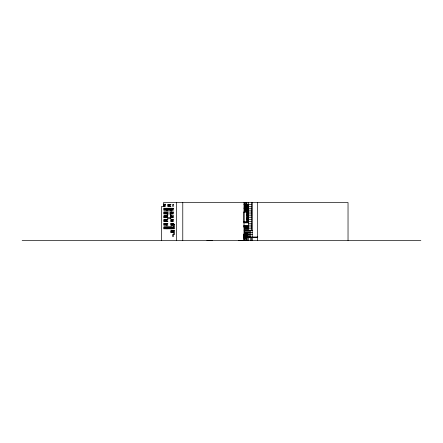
<?xml version="1.0" encoding="UTF-8"?>
<svg xmlns="http://www.w3.org/2000/svg" width="443" height="443" viewBox="0 0 443 443"><rect width="100%" height="100%" fill="white"/><g stroke="black" fill="none" stroke-linecap="round" stroke-linejoin="round"><path stroke-width="0.66" d="M245.433 234.84L245.538 235.333M245.92 235.023L245.92 232.553M246.17 232.553L246.17 235.726L244.043 235.704M244.514 238.976L244.204 240.46L244.204 239.718M244.004 204.212L245.433 204.212L245.433 206.355M246.923 204.212L245.56 204.212L245.56 206.355M171.015 204.45L169.63 204.45L169.63 206.355L171.015 206.355M244.038 204.45L245.045 204.45M245.56 204.45L246.037 204.45M246.502 204.45L251.74 204.45M247.122 221.5L247.122 206.355A11.839 0.858 90 0 1 247.532 204.926L247.775 204.926M248.506 204.926L248.744 204.926A10.211 0.742 90 0 0 248.368 206.355M247.847 204.965A11.839 0.858 -90 0 0 247.366 206.355L244.403 206.355L244.403 204.212M248.124 221.5L248.124 206.355L251.74 206.355M244.004 208.022L245.433 208.022L245.433 210.17M244.038 208.26L245.045 208.26M245.56 208.26L246.07 208.26M246.502 208.26L246.906 208.26M248.445 208.26L251.74 208.26M171.973 210.17L169.63 210.17L169.63 208.26L172.366 208.26L172.366 210.176L171.64 210.17M246.906 210.17L244.403 210.17L244.403 208.022M247.122 210.17L247.687 210.17M248.124 210.17L251.74 210.17M171.973 212.036L165.627 212.036L165.627 213.908L171.973 213.908M243.86 212.036L247.294 212.036L247.283 210.17M248.124 212.036L248.285 210.17M248.445 212.036L251.74 212.036M247.122 213.908L247.122 215.807M248.124 213.908L248.124 215.807M248.445 213.908L251.74 213.908M167.975 215.807L165.627 215.807L165.627 217.701L171.973 217.701M248.445 215.807L251.74 215.807M247.122 217.701L247.122 219.601M248.124 217.701L248.124 219.601M248.445 217.701L251.74 217.701M170.987 218.654L167.537 218.654L167.537 212.036M167.975 219.601L165.627 219.601L165.627 221.5L167.975 221.5M248.445 219.601L251.74 219.601M243.534 221.5L251.74 221.5M243.722 222.408L248.534 222.408M243.722 222.862L248.534 222.862M167.975 223.316L165.627 223.316L165.627 225.127L167.975 225.127M248.445 223.316L251.74 223.316M248.445 225.127L251.74 225.127M243.722 225.587L248.534 225.587M243.722 226.046L248.534 226.046M244.038 226.733L244.852 226.733M243.534 226.96L251.74 226.96M171.973 228.793L169.63 228.793L169.63 226.96L172.366 226.96L172.366 228.798L171.607 228.793L171.607 226.96M251.74 228.793L244.403 228.793L244.403 226.5M244.115 230.676L252.377 230.676M244.425 232.553L252.377 232.553M245.272 234.281L245.45 233.943L245.826 235.394L245.793 232.553M243.982 234.037L245.477 234.065M243.982 234.098L245.256 234.159M244.015 234.22L245.272 234.22M244.032 234.281L245.544 234.303L245.544 232.553M244.06 234.408L245.322 234.408M243.899 234.53L252.377 234.53M244.11 234.591L245.367 234.591M244.126 234.652L245.4 234.712M244.154 234.779L245.666 234.79L245.666 232.553M243.595 235.023L245.494 235.083M243.628 235.144L245.511 235.144M243.644 235.211L245.793 235.272M243.672 235.333L245.605 235.515L245.228 234.037M243.689 235.394L246.109 235.394L246.391 236.878L243.644 236.878M243.722 235.515L245.887 235.515M244.021 235.582L245.909 235.643M244.054 235.765L245.943 235.826M244.076 235.886L245.954 235.886M244.087 235.947L245.981 236.014M245.992 236.075L244.115 236.075L246.015 236.197M244.148 236.257L246.026 236.257L246.098 236.689L243.6 236.628L246.12 236.75M243.561 236.385L246.048 236.385M243.561 236.446L246.064 236.446M243.572 236.507L246.33 236.545L246.33 232.553M246.424 236.507L247.449 236.507M243.633 236.817L246.131 236.817M243.567 236.999L257.826 236.999M243.55 237.492L257.394 237.492M243.567 238.234L244.901 238.234M243.567 238.976L244.901 238.976L244.901 236.999M212.269 240.366L206.898 240.46M238.567 240.366L243.938 240.366M22.15 240.46L420.85 240.46M171.64 212.042L172.366 212.042L172.366 213.908L171.64 213.908M171.64 217.701L172.366 217.707L172.366 215.807L170.61 215.807L170.61 217.701M245.228 233.943L245.605 235.394M245.887 235.394L246.17 236.999L246.109 236.689M348.032 240.46L348.032 202.54L163.556 202.54L163.556 206.355M257.616 202.54L257.616 240.46M252.205 202.54L252.205 240.46M251.74 202.54L251.74 230.676M251.74 237.492L251.74 240.46M250.4 230.676L250.4 236.999M250.251 237.492L250.251 240.46M249.431 230.676L249.431 236.999M248.445 202.54L248.457 236.999M248.445 237.492L248.445 240.46M248.124 226.96L248.124 228.793M247.936 204.45L247.936 222.032M247.936 226.766L247.936 228.793M247.814 204.45L247.814 222.032M247.814 226.766L247.814 228.793M247.476 228.793L247.449 236.999M247.476 237.492L247.476 240.46M247.366 204.301L247.366 206.355M247.321 232.553L247.388 236.507M247.122 226.96L247.122 228.793L247.094 226.755M247.194 232.553L247.194 236.507M247.094 204.45L247.094 221.993M246.906 202.54L246.934 221.993M246.906 226.351L246.934 228.793M246.934 232.553L246.934 236.507M246.679 232.553L246.679 236.507M246.502 202.54L246.502 212.036M246.502 226.351L246.502 230.676M246.518 232.553L246.518 236.507M246.502 236.999L246.502 240.46M246.441 204.212L246.441 206.355M246.441 210.17L246.441 208.022L245.56 208.022L245.56 210.17M246.441 226.5L246.441 228.793M246.424 230.676L246.424 236.999M246.219 237.166L246.219 240.46M246.037 204.212L246.037 206.355M246.037 208.022L246.07 210.17M246.037 226.5L246.07 228.793M246.048 232.553L246.109 235.394M246.015 236.257L245.854 232.553M245.56 226.5L245.56 228.793M245.494 202.54L245.494 212.036M245.494 226.351L245.494 230.676M245.433 226.5L245.433 228.793M245.416 230.676L245.416 234.037M245.416 234.84L245.289 234.281M245.239 237.166L245.239 240.46M245.012 204.212L245.045 206.355M245.012 208.022L245.012 210.17M245.012 226.5L245.045 228.793M244.47 202.54L244.47 212.036M244.47 226.351L244.47 230.676M244.425 230.676L244.425 234.037M243.993 202.54L243.993 240.46M243.894 212.036L243.894 221.5M243.982 239.718L243.916 240.46M182.776 202.54L182.776 240.46M176.552 202.54L176.552 240.46M172.632 223.316L172.632 225.127M172.366 223.316L172.366 225.127M171.607 208.26L171.607 210.17M171.607 212.042L171.607 213.908M171.607 215.807L171.607 217.701M171.607 219.601L171.607 221.5M171.607 223.316L171.607 225.127M171.43 208.26L171.43 210.17M171.43 213.908L171.43 212.042L170.61 212.036L170.61 213.908M171.43 215.807L171.43 217.701M171.43 219.601L171.43 221.5M171.43 223.316L171.43 225.127M171.43 226.96L171.43 228.793M170.61 208.26L170.61 210.17M170.61 226.96L170.61 228.793M170.455 204.45L170.455 206.355M170.455 208.26L170.455 210.17M170.516 212.036L170.516 218.654M170.455 226.96L170.455 228.793M167.598 208.26L167.598 210.17M167.598 226.96L167.598 228.793M167.454 208.26L167.454 210.17M167.454 212.036L167.454 213.908M167.454 215.807L167.454 217.701M167.454 219.601L167.454 221.5M167.454 223.316L167.454 225.127M167.454 226.96L167.454 228.793M166.607 208.26L166.607 210.17M166.607 212.036L166.607 213.908M166.607 215.807L166.607 217.701M166.607 219.601L166.607 221.5M166.607 223.316L166.607 225.127M166.607 226.96L166.607 228.793M166.424 208.26L166.424 210.17M166.424 212.036L166.424 213.908M166.424 215.807L166.424 217.701M166.424 219.601L166.424 221.5M166.424 223.316L166.424 225.127M166.424 226.96L166.424 228.793M163.683 206.355L163.683 204.212L164.453 204.212L164.453 206.355L161.64 206.355L161.64 240.46M247.532 204.926A11.839 0.858 -90 0 1 247.881 205.923M248.124 206.355A10.211 0.742 -90 0 1 248.761 205.569M245.444 234.901L243.578 234.962L245.444 234.901M165.455 204.212L164.641 204.212L164.641 206.355L165.455 206.355L165.455 204.212M168.418 204.45L167.598 204.45L167.598 206.355L168.418 206.355L168.418 204.45M169.442 204.45L168.606 204.45L168.606 206.355L169.442 206.355L169.442 204.45M173.418 204.45L172.632 204.45L172.632 206.355L173.418 206.355L173.418 204.45M164.453 208.26L163.683 208.26L163.683 210.17L164.453 210.17L164.453 208.26M165.455 208.26L164.641 208.26L164.641 210.17L165.455 210.17L165.455 208.26M168.418 208.26L165.627 208.26L165.627 210.17L168.418 210.17L168.418 208.26M169.442 208.26L168.606 208.26L168.606 210.17L169.442 210.17L169.442 208.26M173.418 208.26L172.632 208.26L172.632 210.17L173.418 210.17L173.418 208.26M164.453 212.036L163.683 212.036L163.683 213.908L164.453 213.908L164.453 212.036M165.455 212.036L164.641 212.036L164.641 213.908L165.455 213.908L165.455 212.036M173.418 212.036L172.632 212.036L172.632 213.908L173.418 213.908L173.418 212.036M164.453 215.807L163.683 215.807L163.683 217.701L164.453 217.701L164.453 215.807M165.455 215.807L164.641 215.807L164.641 217.701L165.455 217.701L165.455 215.807M173.418 215.807L172.632 215.807L172.632 217.701L173.418 217.701L173.418 215.807M164.453 219.601L163.683 219.601L163.683 221.5L164.453 221.5L164.453 219.601M165.455 219.601L164.641 219.601L164.641 221.5L165.455 221.5L165.455 219.601M172.366 219.601L170.61 219.601L170.61 221.5L172.366 221.5L172.366 219.601M173.418 219.601L172.632 219.601L172.632 221.5L173.418 221.5L173.418 219.601M164.453 223.316L163.683 223.316L163.683 225.127L164.453 225.127L164.453 223.316M165.455 223.316L164.641 223.316L164.641 225.127L165.455 225.127L165.455 223.316M173.418 223.316L170.61 223.316L170.61 225.127L173.418 225.127L173.418 223.316M174.514 224.219L173.739 224.219L173.739 228.793L174.514 228.793L174.514 224.219M164.453 226.96L163.683 226.96L163.683 228.793L164.453 228.793L164.453 226.96M165.455 226.96L164.641 226.96L164.641 228.793L165.455 228.793L165.455 226.96M168.418 226.96L165.627 226.96L165.627 228.793L168.418 228.793L168.418 226.96M169.442 226.96L168.606 226.96L168.606 228.793L169.442 228.793L169.442 226.96M173.418 226.96L172.632 226.96L172.632 228.793L173.418 228.793L173.418 226.96M171.397 230.676L170.671 230.676L170.671 232.553L171.397 232.553L171.397 230.676M172.366 230.676L171.64 230.676L171.64 232.553L172.366 232.553L172.366 230.676M173.418 230.676L172.632 230.676L172.632 232.553L173.418 232.553L173.418 230.676M174.514 230.676L173.739 230.676L173.739 234.53L174.514 234.53L174.514 230.676M173.418 234.53L172.632 234.53L172.632 236.507L173.418 236.507L173.418 234.53"/></g></svg>
